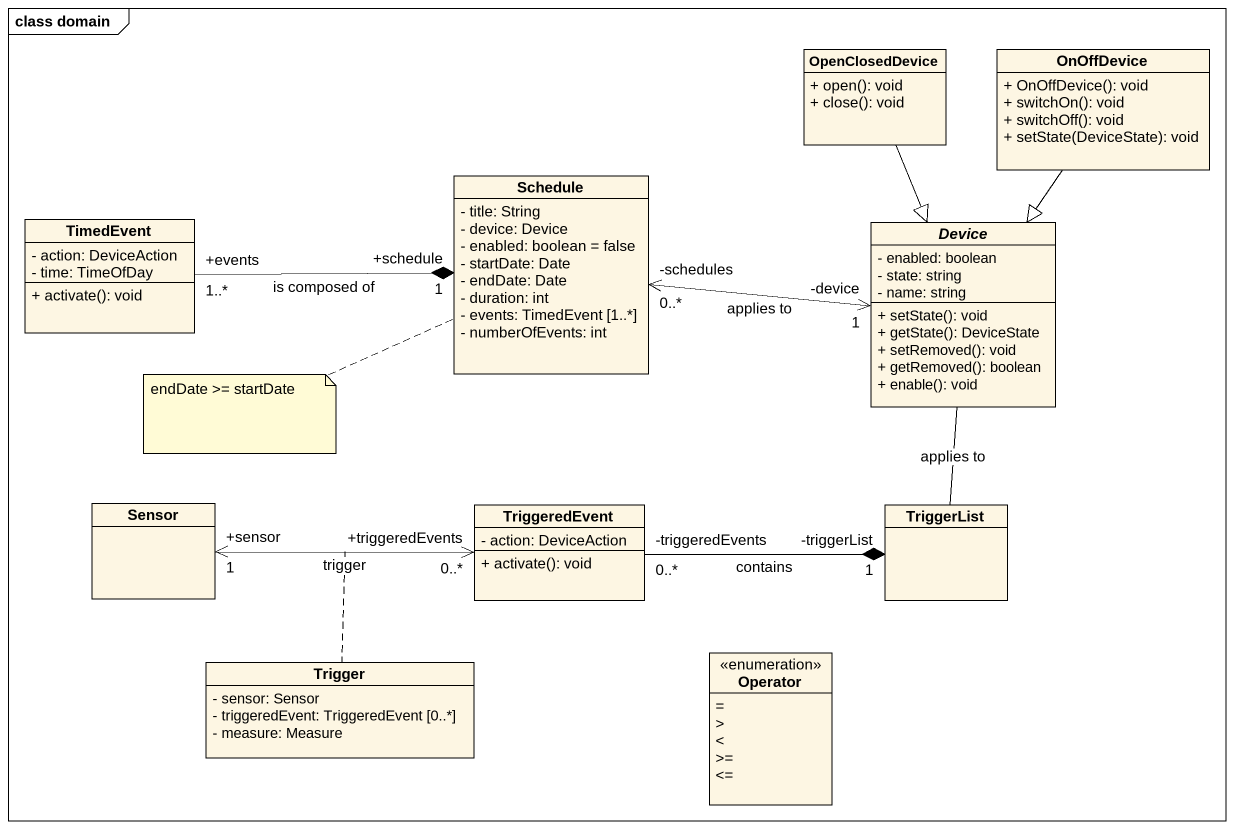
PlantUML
@startuml
mainframe class domain
hide circle
hide empty members
skinparam classAttributeIconSize 0
class OpenClosedDevice {
  + open(): void
  + close(): void
}
class OnOffDevice {
  + OnOffDevice(): void
  + switchOn(): void
  + switchOff(): void
  + setState(DeviceState): void
}
class Schedule {
  - title: String
  - device: Device
  - enabled: boolean = false
  - startDate: Date
  - endDate: Date
  - duration: int
  - events: TimedEvent [1..*]
  - numberOfEvents: int
}
class TimedEvent {
  - action: DeviceAction
  - time: TimeOfDay
  + activate(): void
}
abstract class Device {
  - enabled: boolean
  - state: string
  - name: string
  + setState(): void
  + getState(): DeviceState
  + setRemoved(): void
  + getRemoved(): boolean
  + enable(): void
}
class Sensor
class TriggeredEvent {
  - action: DeviceAction
  + activate(): void
}
class TriggerList
class Trigger {
  - sensor: Sensor
  - triggeredEvent: TriggeredEvent [0..*]
  - measure: Measure
}
enum Operator {
  ~=
  >
  <
  >=
  <=
}
OpenClosedDevice --|> Device
OnOffDevice --|> Device
Schedule "-schedules\n0..*" <-right-> "-device\n1" Device : applies to
TimedEvent "+events\n1..*" -right-* "+schedule\n1" Schedule : is composed of
Device -- TriggerList : applies to
Sensor "+sensor\n1" <-right-> "+triggeredEvents\n0..*" TriggeredEvent : trigger
(Sensor, TriggeredEvent) .. Trigger
TriggeredEvent "-triggeredEvents\n0..*" -right-* "-triggerList\n1" TriggerList : contains
note left of Schedule : endDate >= startDate
@enduml
